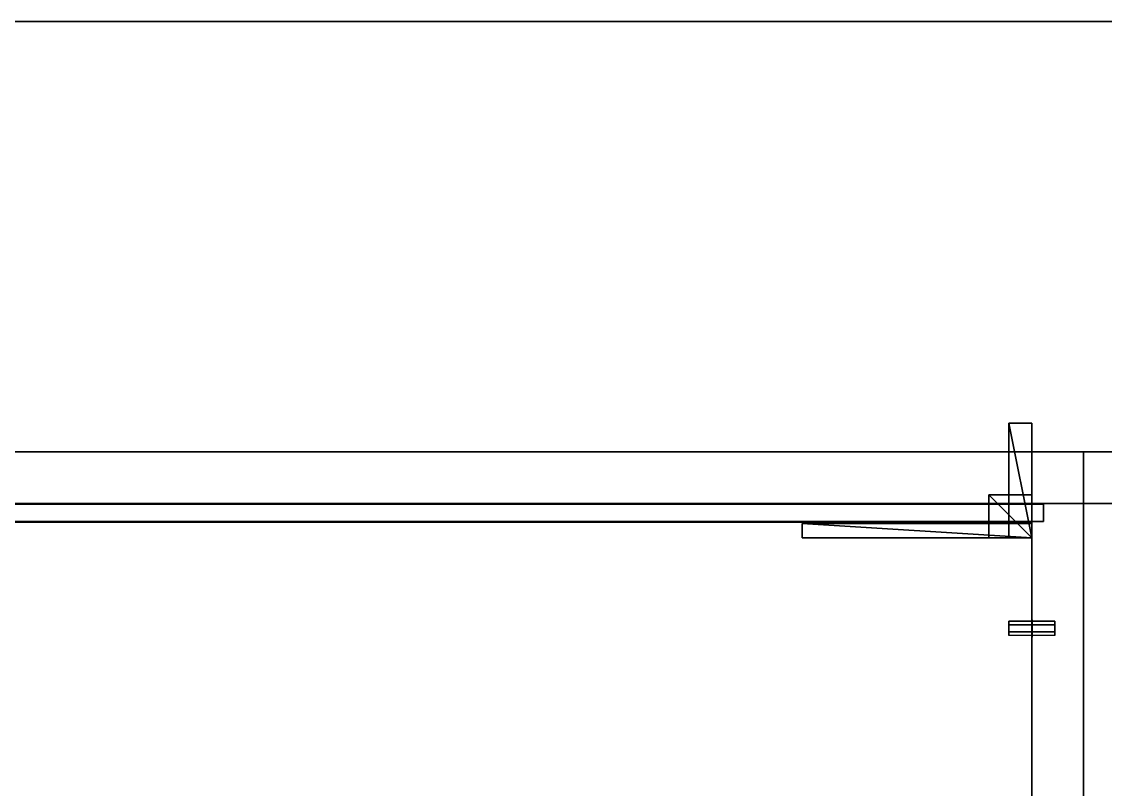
# Model space of a CAD drawing. Extents: x 0 to 3903, y -1756 to 0.
# Drawn here: x 2035 to 2412.6, y -285.7 to -18 of the extents above; entities that cross this region are included whole.
import ezdxf

# ---------------------------------------------------------------- set-up
doc = ezdxf.new("R2010")
doc.units = 0
for name, color, linetype in [('LAYER0', 7, 'CONTINUOUS'), ('LAYER1', 7, 'CONTINUOUS'), ('LAYER100', 7, 'CONTINUOUS'), ('LAYER101', 253, 'CONTINUOUS'), ('LAYER102', 253, 'CONTINUOUS'), ('LAYER103', 253, 'CONTINUOUS'), ('LAYER104', 253, 'CONTINUOUS'), ('LAYER105', 253, 'CONTINUOUS'), ('LAYER106', 253, 'CONTINUOUS'), ('LAYER107', 7, 'CONTINUOUS'), ('LAYER109', 7, 'CONTINUOUS'), ('LAYER110', 7, 'CONTINUOUS'), ('LAYER111', 7, 'CONTINUOUS'), ('LAYER115', 254, 'CONTINUOUS'), ('LAYER145', 35, 'CONTINUOUS'), ('LAYER146', 35, 'CONTINUOUS'), ('LAYER148', 35, 'CONTINUOUS'), ('LAYER149', 35, 'CONTINUOUS'), ('LAYER151', 8, 'CONTINUOUS'), ('LAYER187', 7, 'CONTINUOUS'), ('LAYER196', 2, 'CONTINUOUS'), ('LAYER197', 7, 'CONTINUOUS'), ('LAYER198', 253, 'CONTINUOUS'), ('LAYER199', 253, 'CONTINUOUS'), ('LAYER200', 253, 'CONTINUOUS'), ('LAYER201', 253, 'CONTINUOUS'), ('LAYER202', 253, 'CONTINUOUS'), ('LAYER203', 253, 'CONTINUOUS'), ('LAYER204', 7, 'CONTINUOUS'), ('LAYER205', 7, 'CONTINUOUS'), ('LAYER206', 7, 'CONTINUOUS'), ('LAYER207', 7, 'CONTINUOUS'), ('LAYER208', 7, 'CONTINUOUS'), ('LAYER212', 254, 'CONTINUOUS'), ('LAYER213', 7, 'CONTINUOUS'), ('LAYER217', 254, 'CONTINUOUS'), ('LAYER232', 7, 'CONTINUOUS'), ('LAYER58', 7, 'CONTINUOUS'), ('LAYER90', 7, 'CONTINUOUS'), ('LAYER99', 2, 'CONTINUOUS')]:
    doc.layers.add(name, color=color, linetype=linetype)

msp = doc.modelspace()

# ---------------------------------------------------------------- linework, layer by layer
at = {"layer": 'LAYER0', "invisible_edges": 1}
for points in [[(3902.994, -18.002), (0.0042, -1756.002), (0.0042, -18.002), (3902.994, -18.002)], [(0.0042, -1756.002), (3902.994, -18.002), (3902.994, -1756.002), (0.0042, -1756.002)], [(0.0042, -18.002, 5), (3902.994, -18.002), (0.0042, -18.002), (0.0042, -18.002, 5)], [(3902.994, -18.002), (0.0042, -18.002, 5), (3902.994, -18.002, 5), (3902.994, -18.002)], [(3902.994, -1756.002, 5), (0.0042, -18.002, 5), (0.0042, -1756.002, 5), (3902.994, -1756.002, 5)], [(0.0042, -18.002, 5), (3902.994, -1756.002, 5), (3902.994, -18.002, 5), (0.0042, -18.002, 5)]]:
    msp.add_3dface(points, dxfattribs=at)
at = {"layer": 'LAYER1'}
for points, invisible_edges in [([(150.0021, -168.0032, 5), (0.0021, -18.0032, 5), (3903.002, -18.0032, 5), (150.0021, -168.0032, 5)], 5), ([(0.0021, -18.0032, 2955), (3903.002, -18.0032, 5), (0.0021, -18.0032, 5), (0.0021, -18.0032, 2955)], 1), ([(3903.002, -18.0032, 5), (0.0021, -18.0032, 2955), (3903.002, -18.0032, 2955), (3903.002, -18.0032, 5)], 1), ([(150.0021, -168.0032, 5), (3903.002, -18.0032, 5), (3753.002, -168.0032, 5), (150.0021, -168.0032, 5)], 3), ([(150.0021, -168.0032, 2955), (3042.972, -168.0032, 1170), (3753.002, -168.0032, 2955), (150.0021, -168.0032, 2955)], 3), ([(150.0021, -168.0032, 2955), (666.0021, -168.0032, 1163), (3042.972, -168.0032, 1170), (150.0021, -168.0032, 2955)], 7), ([(150.0021, -168.0032, 5), (3162.972, -168.0032, 1090), (726.0021, -168.0032, 1083), (150.0021, -168.0032, 5)], 7), ([(3753.002, -168.0032, 5), (3162.972, -168.0032, 1090), (150.0021, -168.0032, 5), (3753.002, -168.0032, 5)], 3), ([(726.0021, -168.0032, 1163), (3042.972, -168.0032, 1170), (666.0021, -168.0032, 1163), (726.0021, -168.0032, 1163)], 3), ([(726.0021, -168.0032, 1163), (3042.972, -168.0032, 1090), (3042.972, -168.0032, 1170), (726.0021, -168.0032, 1163)], 5), ([(3042.972, -168.0032, 1090), (726.0021, -168.0032, 1083), (3162.972, -168.0032, 1090), (3042.972, -168.0032, 1090)], 3), ([(726.0021, -168.0032, 1083), (3042.972, -168.0032, 1090), (726.0021, -168.0032, 1163), (726.0021, -168.0032, 1083)], 3)]:
    msp.add_3dface(points, dxfattribs=dict(at, invisible_edges=invisible_edges))
at = {"layer": 'LAYER100', "invisible_edges": 1}
for points in [[(2387, -198, 855), (2307, -193, 855), (2307, -198, 855), (2387, -198, 855)], [(2307, -193, 855), (2387, -198, 855), (2387, -193, 855), (2307, -193, 855)], [(2307, -193, 855), (2307, -198, 832), (2307, -198, 855), (2307, -193, 855)], [(2307, -198, 832), (2307, -193, 855), (2307, -193, 832), (2307, -198, 832)], [(2387, -193, 832), (2307, -198, 832), (2307, -193, 832), (2387, -193, 832)], [(2307, -198, 832), (2387, -193, 832), (2387, -198, 832), (2307, -198, 832)], [(2307, -193, 855), (2387, -193, 832), (2307, -193, 832), (2307, -193, 855)], [(2387, -193, 832), (2307, -193, 855), (2387, -193, 855), (2387, -193, 832)], [(2387, -193, 832), (2387, -198, 855), (2387, -198, 832), (2387, -193, 832)], [(2387, -198, 855), (2387, -193, 832), (2387, -193, 855), (2387, -198, 855)], [(2387, -198, 855), (2307, -198, 832), (2387, -198, 832), (2387, -198, 855)], [(2307, -198, 832), (2387, -198, 855), (2307, -198, 855), (2307, -198, 832)]]:
    msp.add_3dface(points, dxfattribs=at)
at = {"layer": 'LAYER101'}
for points in [[(2372, -198, 855), (2372, -183, 840), (2372, -198, 840), (2372, -198, 855)], [(2372, -183, 855), (2372, -183, 840), (2372, -198, 855), (2372, -183, 855)], [(2387, -198, 855), (2372, -183, 855), (2372, -198, 855), (2387, -198, 855)], [(2387, -183, 855), (2372, -183, 855), (2387, -198, 855), (2387, -183, 855)], [(2372, -183, 840), (2387, -198, 840), (2372, -198, 840), (2372, -183, 840)], [(2387, -183, 840), (2387, -198, 840), (2372, -183, 840), (2387, -183, 840)], [(2372, -183, 855), (2387, -183, 840), (2372, -183, 840), (2372, -183, 855)], [(2387, -183, 855), (2387, -183, 840), (2372, -183, 855), (2387, -183, 855)], [(2387, -198, 840), (2387, -183, 855), (2387, -198, 855), (2387, -198, 840)], [(2387, -183, 840), (2387, -183, 855), (2387, -198, 840), (2387, -183, 840)], [(2372, -198, 840), (2387, -198, 855), (2372, -198, 855), (2372, -198, 840)], [(2387, -198, 840), (2387, -198, 855), (2372, -198, 840), (2387, -198, 840)]]:
    msp.add_3dface(points, dxfattribs=at)
at = {"layer": 'LAYER102'}
for points in [[(2372, -198, 855), (2372, -183, 840), (2372, -198, 840), (2372, -198, 855)], [(2372, -183, 855), (2372, -183, 840), (2372, -198, 855), (2372, -183, 855)], [(2387, -198, 855), (2372, -183, 855), (2372, -198, 855), (2387, -198, 855)], [(2387, -183, 855), (2372, -183, 855), (2387, -198, 855), (2387, -183, 855)], [(2372, -183, 840), (2387, -198, 840), (2372, -198, 840), (2372, -183, 840)], [(2387, -183, 840), (2387, -198, 840), (2372, -183, 840), (2387, -183, 840)], [(2372, -183, 855), (2387, -183, 840), (2372, -183, 840), (2372, -183, 855)], [(2387, -183, 855), (2387, -183, 840), (2372, -183, 855), (2387, -183, 855)], [(2387, -198, 840), (2387, -183, 855), (2387, -198, 855), (2387, -198, 840)], [(2387, -183, 840), (2387, -183, 855), (2387, -198, 840), (2387, -183, 840)], [(2372, -198, 840), (2387, -198, 855), (2372, -198, 855), (2372, -198, 840)], [(2387, -198, 840), (2387, -198, 855), (2372, -198, 840), (2387, -198, 840)]]:
    msp.add_3dface(points, dxfattribs=at)
at = {"layer": 'LAYER103'}
for points in [[(2372, -198, 855), (2372, -183, 840), (2372, -198, 840), (2372, -198, 855)], [(2372, -183, 855), (2372, -183, 840), (2372, -198, 855), (2372, -183, 855)], [(2387, -198, 855), (2372, -183, 855), (2372, -198, 855), (2387, -198, 855)], [(2387, -183, 855), (2372, -183, 855), (2387, -198, 855), (2387, -183, 855)], [(2372, -183, 840), (2387, -198, 840), (2372, -198, 840), (2372, -183, 840)], [(2387, -183, 840), (2387, -198, 840), (2372, -183, 840), (2387, -183, 840)], [(2372, -183, 855), (2387, -183, 840), (2372, -183, 840), (2372, -183, 855)], [(2387, -183, 855), (2387, -183, 840), (2372, -183, 855), (2387, -183, 855)], [(2387, -198, 840), (2387, -183, 855), (2387, -198, 855), (2387, -198, 840)], [(2387, -183, 840), (2387, -183, 855), (2387, -198, 840), (2387, -183, 840)], [(2372, -198, 840), (2387, -198, 855), (2372, -198, 855), (2372, -198, 840)], [(2387, -198, 840), (2387, -198, 855), (2372, -198, 840), (2387, -198, 840)]]:
    msp.add_3dface(points, dxfattribs=at)
at = {"layer": 'LAYER104'}
for points in [[(2372, -198, 855), (2372, -183, 840), (2372, -198, 840), (2372, -198, 855)], [(2372, -183, 855), (2372, -183, 840), (2372, -198, 855), (2372, -183, 855)], [(2387, -198, 855), (2372, -183, 855), (2372, -198, 855), (2387, -198, 855)], [(2387, -183, 855), (2372, -183, 855), (2387, -198, 855), (2387, -183, 855)], [(2372, -183, 840), (2387, -198, 840), (2372, -198, 840), (2372, -183, 840)], [(2387, -183, 840), (2387, -198, 840), (2372, -183, 840), (2387, -183, 840)], [(2372, -183, 855), (2387, -183, 840), (2372, -183, 840), (2372, -183, 855)], [(2387, -183, 855), (2387, -183, 840), (2372, -183, 855), (2387, -183, 855)], [(2387, -198, 840), (2387, -183, 855), (2387, -198, 855), (2387, -198, 840)], [(2387, -183, 840), (2387, -183, 855), (2387, -198, 840), (2387, -183, 840)], [(2372, -198, 840), (2387, -198, 855), (2372, -198, 855), (2372, -198, 840)], [(2387, -198, 840), (2387, -198, 855), (2372, -198, 840), (2387, -198, 840)]]:
    msp.add_3dface(points, dxfattribs=at)
at = {"layer": 'LAYER105'}
for points in [[(2379, -198, 855), (2379, -158, 847), (2379, -198, 847), (2379, -198, 855)], [(2379, -158, 855), (2379, -158, 847), (2379, -198, 855), (2379, -158, 855)], [(2387, -198, 855), (2379, -158, 855), (2379, -198, 855), (2387, -198, 855)], [(2387, -158, 855), (2379, -158, 855), (2387, -198, 855), (2387, -158, 855)], [(2379, -158, 847), (2387, -198, 847), (2379, -198, 847), (2379, -158, 847)], [(2387, -158, 847), (2387, -198, 847), (2379, -158, 847), (2387, -158, 847)], [(2379, -158, 855), (2387, -158, 847), (2379, -158, 847), (2379, -158, 855)], [(2387, -158, 855), (2387, -158, 847), (2379, -158, 855), (2387, -158, 855)], [(2387, -198, 847), (2387, -158, 855), (2387, -198, 855), (2387, -198, 847)], [(2387, -158, 847), (2387, -158, 855), (2387, -198, 847), (2387, -158, 847)], [(2379, -198, 847), (2387, -198, 855), (2379, -198, 855), (2379, -198, 847)], [(2387, -198, 847), (2387, -198, 855), (2379, -198, 847), (2387, -198, 847)]]:
    msp.add_3dface(points, dxfattribs=at)
at = {"layer": 'LAYER106'}
for points in [[(2307, -198, 855), (2307, -193, 839), (2307, -198, 839), (2307, -198, 855)], [(2307, -193, 855), (2307, -193, 839), (2307, -198, 855), (2307, -193, 855)], [(2387, -198, 855), (2307, -193, 855), (2307, -198, 855), (2387, -198, 855)], [(2387, -193, 855), (2307, -193, 855), (2387, -198, 855), (2387, -193, 855)], [(2307, -193, 839), (2387, -198, 839), (2307, -198, 839), (2307, -193, 839)], [(2387, -193, 839), (2387, -198, 839), (2307, -193, 839), (2387, -193, 839)], [(2307, -193, 855), (2387, -193, 839), (2307, -193, 839), (2307, -193, 855)], [(2387, -193, 855), (2387, -193, 839), (2307, -193, 855), (2387, -193, 855)], [(2387, -198, 839), (2387, -193, 855), (2387, -198, 855), (2387, -198, 839)], [(2387, -193, 839), (2387, -193, 855), (2387, -198, 839), (2387, -193, 839)], [(2307, -198, 839), (2387, -198, 855), (2307, -198, 855), (2307, -198, 839)], [(2387, -198, 839), (2387, -198, 855), (2307, -198, 839), (2387, -198, 839)]]:
    msp.add_3dface(points, dxfattribs=at)
at = {"layer": 'LAYER107', "invisible_edges": 1}
for points in [[(2387, -168, 205.5), (1683, -718, 205.5), (1683, -168, 205.5), (2387, -168, 205.5)], [(1683, -718, 205.5), (2387, -168, 205.5), (2387, -718, 205.5), (1683, -718, 205.5)], [(1683, -168, 223.5), (2387, -168, 205.5), (1683, -168, 205.5), (1683, -168, 223.5)], [(2387, -168, 205.5), (1683, -168, 223.5), (2387, -168, 223.5), (2387, -168, 205.5)], [(2387, -718, 223.5), (1683, -168, 223.5), (1683, -718, 223.5), (2387, -718, 223.5)], [(1683, -168, 223.5), (2387, -718, 223.5), (2387, -168, 223.5), (1683, -168, 223.5)], [(2387, -168, 205.5), (2387, -718, 223.5), (2387, -718, 205.5), (2387, -168, 205.5)], [(2387, -718, 223.5), (2387, -168, 205.5), (2387, -168, 223.5), (2387, -718, 223.5)]]:
    msp.add_3dface(points, dxfattribs=at)
at = {"layer": 'LAYER109', "invisible_edges": 1}
for points in [[(2391, -186.3, 884), (1679, -192.3, 884), (2391, -192.3, 884), (2391, -186.3, 884)], [(1679, -192.3, 884), (2391, -186.3, 884), (1679, -186.3, 884), (1679, -192.3, 884)], [(1679, -186.3, 219.5), (2391, -192.3, 219.5), (1679, -192.3, 219.5), (1679, -186.3, 219.5)], [(2391, -192.3, 219.5), (1679, -186.3, 219.5), (2391, -186.3, 219.5), (2391, -192.3, 219.5)], [(2391, -186.3, 884), (1679, -186.3, 219.5), (1679, -186.3, 884), (2391, -186.3, 884)], [(1679, -186.3, 219.5), (2391, -186.3, 884), (2391, -186.3, 219.5), (1679, -186.3, 219.5)], [(2391, -192.3, 219.5), (2391, -186.3, 884), (2391, -192.3, 884), (2391, -192.3, 219.5)], [(2391, -186.3, 884), (2391, -192.3, 219.5), (2391, -186.3, 219.5), (2391, -186.3, 884)], [(2391, -192.3, 219.5), (1679, -192.3, 884), (1679, -192.3, 219.5), (2391, -192.3, 219.5)], [(1679, -192.3, 884), (2391, -192.3, 219.5), (2391, -192.3, 884), (1679, -192.3, 884)]]:
    msp.add_3dface(points, dxfattribs=at)
at = {"layer": 'LAYER110', "invisible_edges": 1}
for points in [[(2387, -168, 884.5), (1683, -168, 764.5), (1683, -168, 884.5), (2387, -168, 884.5)], [(1683, -168, 764.5), (2387, -168, 884.5), (2387, -168, 764.5), (1683, -168, 764.5)], [(2387, -186, 764.5), (1683, -168, 764.5), (2387, -168, 764.5), (2387, -186, 764.5)], [(1683, -168, 764.5), (2387, -186, 764.5), (1683, -186, 764.5), (1683, -168, 764.5)], [(1683, -186, 884.5), (2387, -168, 884.5), (1683, -168, 884.5), (1683, -186, 884.5)], [(2387, -168, 884.5), (1683, -186, 884.5), (2387, -186, 884.5), (2387, -168, 884.5)], [(2387, -168, 884.5), (2387, -186, 764.5), (2387, -168, 764.5), (2387, -168, 884.5)], [(2387, -186, 764.5), (2387, -168, 884.5), (2387, -186, 884.5), (2387, -186, 764.5)], [(2387, -186, 764.5), (1683, -186, 884.5), (1683, -186, 764.5), (2387, -186, 764.5)], [(1683, -186, 884.5), (2387, -186, 764.5), (2387, -186, 884.5), (1683, -186, 884.5)]]:
    msp.add_3dface(points, dxfattribs=at)
at = {"layer": 'LAYER111', "invisible_edges": 1}
for points in [[(2387, -192.5999, 545), (1683, -697.9998, 545), (1683, -192.5999, 545), (2387, -192.5999, 545)], [(1683, -697.9998, 545), (2387, -192.5999, 545), (2387, -697.9998, 545), (1683, -697.9998, 545)], [(1683, -192.5999, 563), (2387, -192.5999, 545), (1683, -192.5999, 545), (1683, -192.5999, 563)], [(2387, -192.5999, 545), (1683, -192.5999, 563), (2387, -192.5999, 563), (2387, -192.5999, 545)], [(2387, -697.9998, 563), (1683, -192.5999, 563), (1683, -697.9998, 563), (2387, -697.9998, 563)], [(1683, -192.5999, 563), (2387, -697.9998, 563), (2387, -192.5999, 563), (1683, -192.5999, 563)], [(2387, -192.5999, 545), (2387, -697.9998, 563), (2387, -697.9998, 545), (2387, -192.5999, 545)], [(2387, -697.9998, 563), (2387, -192.5999, 545), (2387, -192.5999, 563), (2387, -697.9998, 563)]]:
    msp.add_3dface(points, dxfattribs=at)
at = {"layer": 'LAYER115'}
for points in [[(2379, -232.0999, 542.5), (2379, -227.0999, 542.5), (2379, -228.3499, 544.665), (2379, -230.8499, 544.665)], [(2379, -232.0999, 542.5), (2379, -230.8499, 540.3349), (2379, -228.3499, 540.3349), (2379, -227.0999, 542.5)], [(2386.95, -226.5999, 542.5), (2386.95, -232.5999, 542.5), (2386.95, -231.0999, 545.0981), (2386.95, -228.0999, 545.0981)], [(2386.95, -226.5999, 542.5), (2386.95, -232.5999, 542.5), (2386.95, -231.0999, 539.9019), (2386.95, -228.0999, 539.9019)], [(2387.05, -226.5999, 542.5), (2387.05, -232.5999, 542.5), (2387.05, -231.0999, 545.0981), (2387.05, -228.0999, 545.0981)], [(2387.05, -226.5999, 542.5), (2387.05, -232.5999, 542.5), (2387.05, -231.0999, 539.9019), (2387.05, -228.0999, 539.9019)], [(2395, -232.0999, 542.5), (2395, -227.0999, 542.5), (2395, -228.3499, 544.665), (2395, -230.8499, 544.665)], [(2395, -232.0999, 542.5), (2395, -230.8499, 540.3349), (2395, -228.3499, 540.3349), (2395, -227.0999, 542.5)]]:
    msp.add_3dface(points, dxfattribs=at)
at = {"layer": 'LAYER145'}
for points, invisible_edges in [([(3753, -168, 910), (2405, -168, 885), (2405, -168, 910), (3753, -168, 910)], 1), ([(2405, -168, 885), (3753, -168, 910), (3753, -168, 885), (2405, -168, 885)], 1), ([(2625, -218, 885), (2405, -168, 885), (2925, -218, 885), (2625, -218, 885)], 3), ([(2592.65, -222.26, 885), (2405, -168, 885), (2625, -218, 885), (2592.65, -222.26, 885)], 3), ([(2562.5, -234.75, 885), (2405, -168, 885), (2592.65, -222.26, 885), (2562.5, -234.75, 885)], 3), ([(2536.61, -254.6101, 885), (2405, -168, 885), (2562.5, -234.75, 885), (2536.61, -254.6101, 885)], 3), ([(2516.75, -280.5, 885), (2405, -168, 885), (2536.61, -254.6101, 885), (2516.75, -280.5, 885)], 3), ([(2504.26, -310.6499, 885), (2405, -168, 885), (2516.75, -280.5, 885), (2504.26, -310.6499, 885)], 3), ([(2405, -168, 885), (2504.26, -310.6499, 885), (2405, -738, 885), (2405, -168, 885)], 3), ([(3753, -168, 885), (2925, -218, 885), (2405, -168, 885), (3753, -168, 885)], 3), ([(2504.26, -310.6499, 910), (2405, -168, 910), (2405, -738, 910), (2504.26, -310.6499, 910)], 5), ([(2516.75, -280.5, 910), (2405, -168, 910), (2504.26, -310.6499, 910), (2516.75, -280.5, 910)], 3), ([(2536.61, -254.6101, 910), (2405, -168, 910), (2516.75, -280.5, 910), (2536.61, -254.6101, 910)], 3), ([(2562.5, -234.75, 910), (2405, -168, 910), (2536.61, -254.6101, 910), (2562.5, -234.75, 910)], 3), ([(2592.65, -222.26, 910), (2405, -168, 910), (2562.5, -234.75, 910), (2592.65, -222.26, 910)], 3), ([(2625, -218, 910), (2405, -168, 910), (2592.65, -222.26, 910), (2625, -218, 910)], 3), ([(2405, -168, 910), (2625, -218, 910), (3753, -168, 910), (2405, -168, 910)], 3), ([(2405, -738, 910), (2405, -168, 885), (2405, -738, 885), (2405, -738, 910)], 1), ([(2405, -168, 885), (2405, -738, 910), (2405, -168, 910), (2405, -168, 885)], 1)]:
    msp.add_3dface(points, dxfattribs=dict(at, invisible_edges=invisible_edges))
at = {"layer": 'LAYER146'}
for points, invisible_edges in [([(3735, -186, 910), (2405, -168, 910), (3753, -168, 910), (3735, -186, 910)], 5), ([(2405, -168, 910), (3735, -186, 910), (2423, -186, 910), (2405, -168, 910)], 5), ([(2405, -168, 910), (2423, -186, 910), (2405, -738, 910), (2405, -168, 910)], 3), ([(2405, -738, 910), (2405, -168, 930), (2405, -168, 910), (2405, -738, 910)], 1), ([(2405, -168, 930), (2405, -738, 910), (2405, -738, 930), (2405, -168, 930)], 1), ([(2405, -168, 930), (3753, -168, 910), (2405, -168, 910), (2405, -168, 930)], 1), ([(3753, -168, 910), (2405, -168, 930), (3753, -168, 930), (3753, -168, 910)], 1), ([(2405, -168, 930), (3735, -186, 930), (3753, -168, 930), (2405, -168, 930)], 3), ([(3735, -186, 930), (2405, -168, 930), (2423, -186, 930), (3735, -186, 930)], 3), ([(2423, -186, 930), (2405, -168, 930), (2423, -720, 930), (2423, -186, 930)], 3), ([(2405, -738, 930), (2423, -720, 930), (2405, -168, 930), (2405, -738, 930)], 3), ([(2423, -720, 910), (2405, -738, 910), (2423, -186, 910), (2423, -720, 910)], 3)]:
    msp.add_3dface(points, dxfattribs=dict(at, invisible_edges=invisible_edges))
at = {"layer": 'LAYER148'}
for points, invisible_edges in [([(2405, -168.001, 930), (155.0002, -168.001, 885), (155.0002, -168.001, 930), (2405, -168.001, 930)], 1), ([(155.0002, -168.001, 885), (2405, -168.001, 930), (2405, -168.001, 885), (155.0002, -168.001, 885)], 1), ([(2405, -168.001, 885), (870.0003, -232.001, 885), (155.0002, -168.001, 885), (2405, -168.001, 885)], 3), ([(155.0002, -168.001, 930), (240.0003, -232.001, 930), (2405, -168.001, 930), (155.0002, -168.001, 930)], 3), ([(870.0003, -232.001, 930), (2405, -168.001, 930), (240.0003, -232.001, 930), (870.0003, -232.001, 930)], 3), ([(870.0003, -232.001, 885), (2405, -168.001, 885), (2405, -738.001, 885), (870.0003, -232.001, 885)], 5), ([(2405, -168.001, 930), (870.0003, -232.001, 930), (2405, -738.001, 930), (2405, -168.001, 930)], 3), ([(2405, -168.001, 930), (2405, -738.001, 885), (2405, -168.001, 885), (2405, -168.001, 930)], 1), ([(2405, -738.001, 885), (2405, -168.001, 930), (2405, -738.001, 930), (2405, -738.001, 885)], 1), ([(870.0003, -232.001, 885), (2405, -738.001, 885), (870.0003, -692.001, 885), (870.0003, -232.001, 885)], 3), ([(2405, -738.001, 930), (870.0003, -232.001, 930), (870.0003, -692.001, 930), (2405, -738.001, 930)], 5)]:
    msp.add_3dface(points, dxfattribs=dict(at, invisible_edges=invisible_edges))
at = {"layer": 'LAYER149'}
for points, invisible_edges in [([(3753, -168.001, 930), (3735, -186.001, 930), (155, -168.001, 930), (3753, -168.001, 930)], 3), ([(155, -168.001, 930), (3735, -186.001, 930), (173, -186.001, 930), (155, -168.001, 930)], 5), ([(155, -168.001, 980), (3753, -168.001, 930), (155, -168.001, 930), (155, -168.001, 980)], 1), ([(3753, -168.001, 930), (155, -168.001, 980), (3753, -168.001, 980), (3753, -168.001, 930)], 1), ([(3735, -186.001, 980), (3753, -168.001, 980), (155, -168.001, 980), (3735, -186.001, 980)], 5), ([(3735, -186.001, 980), (155, -168.001, 980), (173, -186.001, 980), (3735, -186.001, 980)], 3), ([(3735, -186.001, 980), (173, -186.001, 930), (3735, -186.001, 930), (3735, -186.001, 980)], 1), ([(173, -186.001, 930), (3735, -186.001, 980), (173, -186.001, 980), (173, -186.001, 930)], 1)]:
    msp.add_3dface(points, dxfattribs=dict(at, invisible_edges=invisible_edges))
at = {"layer": 'LAYER151', "invisible_edges": 1}
for points in [[(3535, -168, 1605), (907.0002, -538, 1605), (907.0002, -168, 1605), (3535, -168, 1605)], [(907.0002, -538, 1605), (3535, -168, 1605), (3535, -538, 1605), (907.0002, -538, 1605)], [(907.0002, -168, 1623), (3535, -168, 1605), (907.0002, -168, 1605), (907.0002, -168, 1623)], [(3535, -168, 1605), (907.0002, -168, 1623), (3535, -168, 1623), (3535, -168, 1605)], [(3535, -538, 1623), (907.0002, -168, 1623), (907.0002, -538, 1623), (3535, -538, 1623)], [(907.0002, -168, 1623), (3535, -538, 1623), (3535, -168, 1623), (907.0002, -168, 1623)]]:
    msp.add_3dface(points, dxfattribs=at)
at = {"layer": 'LAYER187', "invisible_edges": 1}
for points in [[(2387, -168, 1623), (2387, -518, 2487), (2387, -168, 2487), (2387, -168, 1623)], [(2387, -518, 2487), (2387, -168, 1623), (2387, -518, 1623), (2387, -518, 2487)], [(2387, -168, 1623), (2405, -518, 1623), (2387, -518, 1623), (2387, -168, 1623)], [(2405, -518, 1623), (2387, -168, 1623), (2405, -168, 1623), (2405, -518, 1623)], [(2405, -168, 2487), (2387, -518, 2487), (2405, -518, 2487), (2405, -168, 2487)], [(2387, -518, 2487), (2405, -168, 2487), (2387, -168, 2487), (2387, -518, 2487)], [(2405, -168, 2487), (2387, -168, 1623), (2387, -168, 2487), (2405, -168, 2487)], [(2387, -168, 1623), (2405, -168, 2487), (2405, -168, 1623), (2387, -168, 1623)], [(2405, -518, 1623), (2405, -168, 2487), (2405, -518, 2487), (2405, -518, 1623)], [(2405, -168, 2487), (2405, -518, 1623), (2405, -168, 1623), (2405, -168, 2487)]]:
    msp.add_3dface(points, dxfattribs=at)
at = {"layer": 'LAYER196'}
for points in [[(2307, -198, 2456.5), (2307, -193, 2433.5), (2307, -198, 2433.5), (2307, -198, 2456.5)], [(2307, -193, 2456.5), (2307, -193, 2433.5), (2307, -198, 2456.5), (2307, -193, 2456.5)], [(2387, -198, 2456.5), (2307, -193, 2456.5), (2307, -198, 2456.5), (2387, -198, 2456.5)], [(2387, -193, 2456.5), (2307, -193, 2456.5), (2387, -198, 2456.5), (2387, -193, 2456.5)], [(2307, -193, 2433.5), (2387, -198, 2433.5), (2307, -198, 2433.5), (2307, -193, 2433.5)], [(2387, -193, 2433.5), (2387, -198, 2433.5), (2307, -193, 2433.5), (2387, -193, 2433.5)], [(2307, -193, 2456.5), (2387, -193, 2433.5), (2307, -193, 2433.5), (2307, -193, 2456.5)], [(2387, -193, 2456.5), (2387, -193, 2433.5), (2307, -193, 2456.5), (2387, -193, 2456.5)], [(2387, -198, 2433.5), (2387, -193, 2456.5), (2387, -198, 2456.5), (2387, -198, 2433.5)], [(2387, -193, 2433.5), (2387, -193, 2456.5), (2387, -198, 2433.5), (2387, -193, 2433.5)], [(2307, -198, 2433.5), (2387, -198, 2456.5), (2307, -198, 2456.5), (2307, -198, 2433.5)], [(2387, -198, 2433.5), (2387, -198, 2456.5), (2307, -198, 2433.5), (2387, -198, 2433.5)]]:
    msp.add_3dface(points, dxfattribs=at)
at = {"layer": 'LAYER197', "invisible_edges": 1}
for points in [[(2387, -198, 2456.5), (2307, -193, 2456.5), (2307, -198, 2456.5), (2387, -198, 2456.5)], [(2307, -193, 2456.5), (2387, -198, 2456.5), (2387, -193, 2456.5), (2307, -193, 2456.5)], [(2307, -193, 2456.5), (2307, -198, 2433.5), (2307, -198, 2456.5), (2307, -193, 2456.5)], [(2307, -198, 2433.5), (2307, -193, 2456.5), (2307, -193, 2433.5), (2307, -198, 2433.5)], [(2387, -193, 2433.5), (2307, -198, 2433.5), (2307, -193, 2433.5), (2387, -193, 2433.5)], [(2307, -198, 2433.5), (2387, -193, 2433.5), (2387, -198, 2433.5), (2307, -198, 2433.5)], [(2307, -193, 2456.5), (2387, -193, 2433.5), (2307, -193, 2433.5), (2307, -193, 2456.5)], [(2387, -193, 2433.5), (2307, -193, 2456.5), (2387, -193, 2456.5), (2387, -193, 2433.5)], [(2387, -193, 2433.5), (2387, -198, 2456.5), (2387, -198, 2433.5), (2387, -193, 2433.5)], [(2387, -198, 2456.5), (2387, -193, 2433.5), (2387, -193, 2456.5), (2387, -198, 2456.5)], [(2387, -198, 2456.5), (2307, -198, 2433.5), (2387, -198, 2433.5), (2387, -198, 2456.5)], [(2307, -198, 2433.5), (2387, -198, 2456.5), (2307, -198, 2456.5), (2307, -198, 2433.5)]]:
    msp.add_3dface(points, dxfattribs=at)
at = {"layer": 'LAYER198'}
for points in [[(2372, -198, 2456.5), (2372, -183, 2441.5), (2372, -198, 2441.5), (2372, -198, 2456.5)], [(2372, -183, 2456.5), (2372, -183, 2441.5), (2372, -198, 2456.5), (2372, -183, 2456.5)], [(2387, -198, 2456.5), (2372, -183, 2456.5), (2372, -198, 2456.5), (2387, -198, 2456.5)], [(2387, -183, 2456.5), (2372, -183, 2456.5), (2387, -198, 2456.5), (2387, -183, 2456.5)], [(2372, -183, 2441.5), (2387, -198, 2441.5), (2372, -198, 2441.5), (2372, -183, 2441.5)], [(2387, -183, 2441.5), (2387, -198, 2441.5), (2372, -183, 2441.5), (2387, -183, 2441.5)], [(2372, -183, 2456.5), (2387, -183, 2441.5), (2372, -183, 2441.5), (2372, -183, 2456.5)], [(2387, -183, 2456.5), (2387, -183, 2441.5), (2372, -183, 2456.5), (2387, -183, 2456.5)], [(2387, -198, 2441.5), (2387, -183, 2456.5), (2387, -198, 2456.5), (2387, -198, 2441.5)], [(2387, -183, 2441.5), (2387, -183, 2456.5), (2387, -198, 2441.5), (2387, -183, 2441.5)], [(2372, -198, 2441.5), (2387, -198, 2456.5), (2372, -198, 2456.5), (2372, -198, 2441.5)], [(2387, -198, 2441.5), (2387, -198, 2456.5), (2372, -198, 2441.5), (2387, -198, 2441.5)]]:
    msp.add_3dface(points, dxfattribs=at)
at = {"layer": 'LAYER199'}
for points in [[(2372, -198, 2456.5), (2372, -183, 2441.5), (2372, -198, 2441.5), (2372, -198, 2456.5)], [(2372, -183, 2456.5), (2372, -183, 2441.5), (2372, -198, 2456.5), (2372, -183, 2456.5)], [(2387, -198, 2456.5), (2372, -183, 2456.5), (2372, -198, 2456.5), (2387, -198, 2456.5)], [(2387, -183, 2456.5), (2372, -183, 2456.5), (2387, -198, 2456.5), (2387, -183, 2456.5)], [(2372, -183, 2441.5), (2387, -198, 2441.5), (2372, -198, 2441.5), (2372, -183, 2441.5)], [(2387, -183, 2441.5), (2387, -198, 2441.5), (2372, -183, 2441.5), (2387, -183, 2441.5)], [(2372, -183, 2456.5), (2387, -183, 2441.5), (2372, -183, 2441.5), (2372, -183, 2456.5)], [(2387, -183, 2456.5), (2387, -183, 2441.5), (2372, -183, 2456.5), (2387, -183, 2456.5)], [(2387, -198, 2441.5), (2387, -183, 2456.5), (2387, -198, 2456.5), (2387, -198, 2441.5)], [(2387, -183, 2441.5), (2387, -183, 2456.5), (2387, -198, 2441.5), (2387, -183, 2441.5)], [(2372, -198, 2441.5), (2387, -198, 2456.5), (2372, -198, 2456.5), (2372, -198, 2441.5)], [(2387, -198, 2441.5), (2387, -198, 2456.5), (2372, -198, 2441.5), (2387, -198, 2441.5)]]:
    msp.add_3dface(points, dxfattribs=at)
at = {"layer": 'LAYER200'}
for points in [[(2372, -198, 2456.5), (2372, -183, 2441.5), (2372, -198, 2441.5), (2372, -198, 2456.5)], [(2372, -183, 2456.5), (2372, -183, 2441.5), (2372, -198, 2456.5), (2372, -183, 2456.5)], [(2387, -198, 2456.5), (2372, -183, 2456.5), (2372, -198, 2456.5), (2387, -198, 2456.5)], [(2387, -183, 2456.5), (2372, -183, 2456.5), (2387, -198, 2456.5), (2387, -183, 2456.5)], [(2372, -183, 2441.5), (2387, -198, 2441.5), (2372, -198, 2441.5), (2372, -183, 2441.5)], [(2387, -183, 2441.5), (2387, -198, 2441.5), (2372, -183, 2441.5), (2387, -183, 2441.5)], [(2372, -183, 2456.5), (2387, -183, 2441.5), (2372, -183, 2441.5), (2372, -183, 2456.5)], [(2387, -183, 2456.5), (2387, -183, 2441.5), (2372, -183, 2456.5), (2387, -183, 2456.5)], [(2387, -198, 2441.5), (2387, -183, 2456.5), (2387, -198, 2456.5), (2387, -198, 2441.5)], [(2387, -183, 2441.5), (2387, -183, 2456.5), (2387, -198, 2441.5), (2387, -183, 2441.5)], [(2372, -198, 2441.5), (2387, -198, 2456.5), (2372, -198, 2456.5), (2372, -198, 2441.5)], [(2387, -198, 2441.5), (2387, -198, 2456.5), (2372, -198, 2441.5), (2387, -198, 2441.5)]]:
    msp.add_3dface(points, dxfattribs=at)
at = {"layer": 'LAYER201'}
for points in [[(2372, -198, 2456.5), (2372, -183, 2441.5), (2372, -198, 2441.5), (2372, -198, 2456.5)], [(2372, -183, 2456.5), (2372, -183, 2441.5), (2372, -198, 2456.5), (2372, -183, 2456.5)], [(2387, -198, 2456.5), (2372, -183, 2456.5), (2372, -198, 2456.5), (2387, -198, 2456.5)], [(2387, -183, 2456.5), (2372, -183, 2456.5), (2387, -198, 2456.5), (2387, -183, 2456.5)], [(2372, -183, 2441.5), (2387, -198, 2441.5), (2372, -198, 2441.5), (2372, -183, 2441.5)], [(2387, -183, 2441.5), (2387, -198, 2441.5), (2372, -183, 2441.5), (2387, -183, 2441.5)], [(2372, -183, 2456.5), (2387, -183, 2441.5), (2372, -183, 2441.5), (2372, -183, 2456.5)], [(2387, -183, 2456.5), (2387, -183, 2441.5), (2372, -183, 2456.5), (2387, -183, 2456.5)], [(2387, -198, 2441.5), (2387, -183, 2456.5), (2387, -198, 2456.5), (2387, -198, 2441.5)], [(2387, -183, 2441.5), (2387, -183, 2456.5), (2387, -198, 2441.5), (2387, -183, 2441.5)], [(2372, -198, 2441.5), (2387, -198, 2456.5), (2372, -198, 2456.5), (2372, -198, 2441.5)], [(2387, -198, 2441.5), (2387, -198, 2456.5), (2372, -198, 2441.5), (2387, -198, 2441.5)]]:
    msp.add_3dface(points, dxfattribs=at)
at = {"layer": 'LAYER202'}
for points in [[(2379, -198, 2456.5), (2379, -158, 2448.5), (2379, -198, 2448.5), (2379, -198, 2456.5)], [(2379, -158, 2456.5), (2379, -158, 2448.5), (2379, -198, 2456.5), (2379, -158, 2456.5)], [(2387, -198, 2456.5), (2379, -158, 2456.5), (2379, -198, 2456.5), (2387, -198, 2456.5)], [(2387, -158, 2456.5), (2379, -158, 2456.5), (2387, -198, 2456.5), (2387, -158, 2456.5)], [(2379, -158, 2448.5), (2387, -198, 2448.5), (2379, -198, 2448.5), (2379, -158, 2448.5)], [(2387, -158, 2448.5), (2387, -198, 2448.5), (2379, -158, 2448.5), (2387, -158, 2448.5)], [(2379, -158, 2456.5), (2387, -158, 2448.5), (2379, -158, 2448.5), (2379, -158, 2456.5)], [(2387, -158, 2456.5), (2387, -158, 2448.5), (2379, -158, 2456.5), (2387, -158, 2456.5)], [(2387, -198, 2448.5), (2387, -158, 2456.5), (2387, -198, 2456.5), (2387, -198, 2448.5)], [(2387, -158, 2448.5), (2387, -158, 2456.5), (2387, -198, 2448.5), (2387, -158, 2448.5)], [(2379, -198, 2448.5), (2387, -198, 2456.5), (2379, -198, 2456.5), (2379, -198, 2448.5)], [(2387, -198, 2448.5), (2387, -198, 2456.5), (2379, -198, 2448.5), (2387, -198, 2448.5)]]:
    msp.add_3dface(points, dxfattribs=at)
at = {"layer": 'LAYER203'}
for points in [[(2307, -198, 2456.5), (2307, -193, 2440.5), (2307, -198, 2440.5), (2307, -198, 2456.5)], [(2307, -193, 2456.5), (2307, -193, 2440.5), (2307, -198, 2456.5), (2307, -193, 2456.5)], [(2387, -198, 2456.5), (2307, -193, 2456.5), (2307, -198, 2456.5), (2387, -198, 2456.5)], [(2387, -193, 2456.5), (2307, -193, 2456.5), (2387, -198, 2456.5), (2387, -193, 2456.5)], [(2307, -193, 2440.5), (2387, -198, 2440.5), (2307, -198, 2440.5), (2307, -193, 2440.5)], [(2387, -193, 2440.5), (2387, -198, 2440.5), (2307, -193, 2440.5), (2387, -193, 2440.5)], [(2307, -193, 2456.5), (2387, -193, 2440.5), (2307, -193, 2440.5), (2307, -193, 2456.5)], [(2387, -193, 2456.5), (2387, -193, 2440.5), (2307, -193, 2456.5), (2387, -193, 2456.5)], [(2387, -198, 2440.5), (2387, -193, 2456.5), (2387, -198, 2456.5), (2387, -198, 2440.5)], [(2387, -193, 2440.5), (2387, -193, 2456.5), (2387, -198, 2440.5), (2387, -193, 2440.5)], [(2307, -198, 2440.5), (2387, -198, 2456.5), (2307, -198, 2456.5), (2307, -198, 2440.5)], [(2387, -198, 2440.5), (2387, -198, 2456.5), (2307, -198, 2440.5), (2387, -198, 2440.5)]]:
    msp.add_3dface(points, dxfattribs=at)
at = {"layer": 'LAYER204', "invisible_edges": 1}
for points in [[(2387, -168, 1624), (1683, -518, 1624), (1683, -168, 1624), (2387, -168, 1624)], [(1683, -518, 1624), (2387, -168, 1624), (2387, -518, 1624), (1683, -518, 1624)], [(1683, -168, 1642), (2387, -168, 1624), (1683, -168, 1624), (1683, -168, 1642)], [(2387, -168, 1624), (1683, -168, 1642), (2387, -168, 1642), (2387, -168, 1624)], [(2387, -518, 1642), (1683, -168, 1642), (1683, -518, 1642), (2387, -518, 1642)], [(1683, -168, 1642), (2387, -518, 1642), (2387, -168, 1642), (1683, -168, 1642)], [(2387, -168, 1624), (2387, -518, 1642), (2387, -518, 1624), (2387, -168, 1624)], [(2387, -518, 1642), (2387, -168, 1624), (2387, -168, 1642), (2387, -518, 1642)]]:
    msp.add_3dface(points, dxfattribs=at)
at = {"layer": 'LAYER205', "invisible_edges": 1}
for points in [[(1683, -168, 2486), (2387, -518, 2486), (2387, -168, 2486), (1683, -168, 2486)], [(2387, -518, 2486), (1683, -168, 2486), (1683, -518, 2486), (2387, -518, 2486)], [(2387, -168, 2468), (1683, -168, 2486), (2387, -168, 2486), (2387, -168, 2468)], [(1683, -168, 2486), (2387, -168, 2468), (1683, -168, 2468), (1683, -168, 2486)], [(1683, -518, 2468), (2387, -168, 2468), (2387, -518, 2468), (1683, -518, 2468)], [(2387, -168, 2468), (1683, -518, 2468), (1683, -168, 2468), (2387, -168, 2468)], [(2387, -168, 2468), (2387, -518, 2486), (2387, -518, 2468), (2387, -168, 2468)], [(2387, -518, 2486), (2387, -168, 2468), (2387, -168, 2486), (2387, -518, 2486)]]:
    msp.add_3dface(points, dxfattribs=at)
at = {"layer": 'LAYER206', "invisible_edges": 1}
for points in [[(1679, -186.3, 1638), (2391, -192.3, 1638), (1679, -192.3, 1638), (1679, -186.3, 1638)], [(2391, -192.3, 1638), (1679, -186.3, 1638), (2391, -186.3, 1638), (2391, -192.3, 1638)], [(2391, -186.3, 2472), (1679, -192.3, 2472), (2391, -192.3, 2472), (2391, -186.3, 2472)], [(1679, -192.3, 2472), (2391, -186.3, 2472), (1679, -186.3, 2472), (1679, -192.3, 2472)], [(1679, -186.3, 1638), (2391, -186.3, 2472), (2391, -186.3, 1638), (1679, -186.3, 1638)], [(2391, -186.3, 2472), (1679, -186.3, 1638), (1679, -186.3, 2472), (2391, -186.3, 2472)], [(2391, -186.3, 2472), (2391, -192.3, 1638), (2391, -186.3, 1638), (2391, -186.3, 2472)], [(2391, -192.3, 1638), (2391, -186.3, 2472), (2391, -192.3, 2472), (2391, -192.3, 1638)], [(1679, -192.3, 2472), (2391, -192.3, 1638), (2391, -192.3, 2472), (1679, -192.3, 2472)], [(2391, -192.3, 1638), (1679, -192.3, 2472), (1679, -192.3, 1638), (2391, -192.3, 1638)]]:
    msp.add_3dface(points, dxfattribs=at)
at = {"layer": 'LAYER207', "invisible_edges": 1}
for points in [[(2387, -168, 2468), (1683, -168, 2348), (1683, -168, 2468), (2387, -168, 2468)], [(1683, -168, 2348), (2387, -168, 2468), (2387, -168, 2348), (1683, -168, 2348)], [(2387, -186, 2348), (1683, -168, 2348), (2387, -168, 2348), (2387, -186, 2348)], [(1683, -168, 2348), (2387, -186, 2348), (1683, -186, 2348), (1683, -168, 2348)], [(1683, -186, 2468), (2387, -168, 2468), (1683, -168, 2468), (1683, -186, 2468)], [(2387, -168, 2468), (1683, -186, 2468), (2387, -186, 2468), (2387, -168, 2468)], [(2387, -168, 2468), (2387, -186, 2348), (2387, -168, 2348), (2387, -168, 2468)], [(2387, -186, 2348), (2387, -168, 2468), (2387, -186, 2468), (2387, -186, 2348)], [(2387, -186, 2348), (1683, -186, 2468), (1683, -186, 2348), (2387, -186, 2348)], [(1683, -186, 2468), (2387, -186, 2348), (2387, -186, 2468), (1683, -186, 2468)]]:
    msp.add_3dface(points, dxfattribs=at)
at = {"layer": 'LAYER208', "invisible_edges": 1}
for points in [[(2387, -192.5999, 1905.333), (1683, -497.9998, 1905.333), (1683, -192.5999, 1905.333), (2387, -192.5999, 1905.333)], [(1683, -497.9998, 1905.333), (2387, -192.5999, 1905.333), (2387, -497.9998, 1905.333), (1683, -497.9998, 1905.333)], [(1683, -192.5999, 1923.333), (2387, -192.5999, 1905.333), (1683, -192.5999, 1905.333), (1683, -192.5999, 1923.333)], [(2387, -192.5999, 1905.333), (1683, -192.5999, 1923.333), (2387, -192.5999, 1923.333), (2387, -192.5999, 1905.333)], [(2387, -497.9998, 1923.333), (1683, -192.5999, 1923.333), (1683, -497.9998, 1923.333), (2387, -497.9998, 1923.333)], [(1683, -192.5999, 1923.333), (2387, -497.9998, 1923.333), (2387, -192.5999, 1923.333), (1683, -192.5999, 1923.333)], [(2387, -192.5999, 1905.333), (2387, -497.9998, 1923.333), (2387, -497.9998, 1905.333), (2387, -192.5999, 1905.333)], [(2387, -497.9998, 1923.333), (2387, -192.5999, 1905.333), (2387, -192.5999, 1923.333), (2387, -497.9998, 1923.333)]]:
    msp.add_3dface(points, dxfattribs=at)
at = {"layer": 'LAYER212'}
for points in [[(2379, -232.0999, 1902.833), (2379, -227.0999, 1902.833), (2379, -228.3499, 1904.998), (2379, -230.8499, 1904.998)], [(2379, -232.0999, 1902.833), (2379, -230.8499, 1900.668), (2379, -228.3499, 1900.668), (2379, -227.0999, 1902.833)], [(2386.95, -226.5999, 1902.833), (2386.95, -232.5999, 1902.833), (2386.95, -231.0999, 1905.431), (2386.95, -228.0999, 1905.431)], [(2386.95, -226.5999, 1902.833), (2386.95, -232.5999, 1902.833), (2386.95, -231.0999, 1900.235), (2386.95, -228.0999, 1900.235)], [(2387.05, -226.5999, 1902.833), (2387.05, -232.5999, 1902.833), (2387.05, -231.0999, 1905.431), (2387.05, -228.0999, 1905.431)], [(2387.05, -226.5999, 1902.833), (2387.05, -232.5999, 1902.833), (2387.05, -231.0999, 1900.235), (2387.05, -228.0999, 1900.235)], [(2395, -232.0999, 1902.833), (2395, -227.0999, 1902.833), (2395, -228.3499, 1904.998), (2395, -230.8499, 1904.998)], [(2395, -232.0999, 1902.833), (2395, -230.8499, 1900.668), (2395, -228.3499, 1900.668), (2395, -227.0999, 1902.833)]]:
    msp.add_3dface(points, dxfattribs=at)
at = {"layer": 'LAYER213', "invisible_edges": 1}
for points in [[(2387, -192.5999, 2186.666), (1683, -497.9998, 2186.666), (1683, -192.5999, 2186.666), (2387, -192.5999, 2186.666)], [(1683, -497.9998, 2186.666), (2387, -192.5999, 2186.666), (2387, -497.9998, 2186.666), (1683, -497.9998, 2186.666)], [(1683, -192.5999, 2204.666), (2387, -192.5999, 2186.666), (1683, -192.5999, 2186.666), (1683, -192.5999, 2204.666)], [(2387, -192.5999, 2186.666), (1683, -192.5999, 2204.666), (2387, -192.5999, 2204.666), (2387, -192.5999, 2186.666)], [(2387, -497.9998, 2204.666), (1683, -192.5999, 2204.666), (1683, -497.9998, 2204.666), (2387, -497.9998, 2204.666)], [(1683, -192.5999, 2204.666), (2387, -497.9998, 2204.666), (2387, -192.5999, 2204.666), (1683, -192.5999, 2204.666)], [(2387, -192.5999, 2186.666), (2387, -497.9998, 2204.666), (2387, -497.9998, 2186.666), (2387, -192.5999, 2186.666)], [(2387, -497.9998, 2204.666), (2387, -192.5999, 2186.666), (2387, -192.5999, 2204.666), (2387, -497.9998, 2204.666)]]:
    msp.add_3dface(points, dxfattribs=at)
at = {"layer": 'LAYER217'}
for points in [[(2379, -232.0999, 2184.166), (2379, -227.0999, 2184.166), (2379, -228.3499, 2186.331), (2379, -230.8499, 2186.331)], [(2379, -232.0999, 2184.166), (2379, -230.8499, 2182.001), (2379, -228.3499, 2182.001), (2379, -227.0999, 2184.166)], [(2386.95, -226.5999, 2184.166), (2386.95, -232.5999, 2184.166), (2386.95, -231.0999, 2186.764), (2386.95, -228.0999, 2186.764)], [(2386.95, -226.5999, 2184.166), (2386.95, -232.5999, 2184.166), (2386.95, -231.0999, 2181.568), (2386.95, -228.0999, 2181.568)], [(2387.05, -226.5999, 2184.166), (2387.05, -232.5999, 2184.166), (2387.05, -231.0999, 2186.764), (2387.05, -228.0999, 2186.764)], [(2387.05, -226.5999, 2184.166), (2387.05, -232.5999, 2184.166), (2387.05, -231.0999, 2181.568), (2387.05, -228.0999, 2181.568)], [(2395, -232.0999, 2184.166), (2395, -227.0999, 2184.166), (2395, -228.3499, 2186.331), (2395, -230.8499, 2186.331)], [(2395, -232.0999, 2184.166), (2395, -230.8499, 2182.001), (2395, -228.3499, 2182.001), (2395, -227.0999, 2184.166)]]:
    msp.add_3dface(points, dxfattribs=at)
at = {"layer": 'LAYER232', "invisible_edges": 1}
for points in [[(2405, -168, 1623), (2423, -518, 1623), (2405, -518, 1623), (2405, -168, 1623)], [(2423, -518, 1623), (2405, -168, 1623), (2423, -168, 1623), (2423, -518, 1623)], [(2423, -168, 2487), (2405, -518, 2487), (2423, -518, 2487), (2423, -168, 2487)], [(2405, -518, 2487), (2423, -168, 2487), (2405, -168, 2487), (2405, -518, 2487)], [(2405, -168, 1623), (2423, -168, 2487), (2423, -168, 1623), (2405, -168, 1623)], [(2423, -168, 2487), (2405, -168, 1623), (2405, -168, 2487), (2423, -168, 2487)], [(2405, -518, 2487), (2405, -168, 1623), (2405, -518, 1623), (2405, -518, 2487)], [(2405, -168, 1623), (2405, -518, 2487), (2405, -168, 2487), (2405, -168, 1623)]]:
    msp.add_3dface(points, dxfattribs=at)
at = {"layer": 'LAYER58', "invisible_edges": 1}
for points in [[(2405, -168, 204.5), (2423, -718, 204.5), (2405, -718, 204.5), (2405, -168, 204.5)], [(2423, -718, 204.5), (2405, -168, 204.5), (2423, -168, 204.5), (2423, -718, 204.5)], [(2423, -168, 884.5), (2405, -718, 884.5), (2423, -718, 884.5), (2423, -168, 884.5)], [(2405, -718, 884.5), (2423, -168, 884.5), (2405, -168, 884.5), (2405, -718, 884.5)], [(2405, -168, 204.5), (2423, -168, 884.5), (2423, -168, 204.5), (2405, -168, 204.5)], [(2423, -168, 884.5), (2405, -168, 204.5), (2405, -168, 884.5), (2423, -168, 884.5)], [(2405, -718, 884.5), (2405, -168, 204.5), (2405, -718, 204.5), (2405, -718, 884.5)], [(2405, -168, 204.5), (2405, -718, 884.5), (2405, -168, 884.5), (2405, -168, 204.5)]]:
    msp.add_3dface(points, dxfattribs=at)
at = {"layer": 'LAYER90', "invisible_edges": 1}
for points in [[(2387, -168, 204.5), (2387, -718, 884.5), (2387, -168, 884.5), (2387, -168, 204.5)], [(2387, -718, 884.5), (2387, -168, 204.5), (2387, -718, 204.5), (2387, -718, 884.5)], [(2387, -168, 204.5), (2405, -718, 204.5), (2387, -718, 204.5), (2387, -168, 204.5)], [(2405, -718, 204.5), (2387, -168, 204.5), (2405, -168, 204.5), (2405, -718, 204.5)], [(2405, -168, 884.5), (2387, -718, 884.5), (2405, -718, 884.5), (2405, -168, 884.5)], [(2387, -718, 884.5), (2405, -168, 884.5), (2387, -168, 884.5), (2387, -718, 884.5)], [(2405, -168, 884.5), (2387, -168, 204.5), (2387, -168, 884.5), (2405, -168, 884.5)], [(2387, -168, 204.5), (2405, -168, 884.5), (2405, -168, 204.5), (2387, -168, 204.5)], [(2405, -718, 204.5), (2405, -168, 884.5), (2405, -718, 884.5), (2405, -718, 204.5)], [(2405, -168, 884.5), (2405, -718, 204.5), (2405, -168, 204.5), (2405, -168, 884.5)]]:
    msp.add_3dface(points, dxfattribs=at)
at = {"layer": 'LAYER99'}
for points in [[(2307, -198, 855), (2307, -193, 832), (2307, -198, 832), (2307, -198, 855)], [(2307, -193, 855), (2307, -193, 832), (2307, -198, 855), (2307, -193, 855)], [(2387, -198, 855), (2307, -193, 855), (2307, -198, 855), (2387, -198, 855)], [(2387, -193, 855), (2307, -193, 855), (2387, -198, 855), (2387, -193, 855)], [(2307, -193, 832), (2387, -198, 832), (2307, -198, 832), (2307, -193, 832)], [(2387, -193, 832), (2387, -198, 832), (2307, -193, 832), (2387, -193, 832)], [(2307, -193, 855), (2387, -193, 832), (2307, -193, 832), (2307, -193, 855)], [(2387, -193, 855), (2387, -193, 832), (2307, -193, 855), (2387, -193, 855)], [(2387, -198, 832), (2387, -193, 855), (2387, -198, 855), (2387, -198, 832)], [(2387, -193, 832), (2387, -193, 855), (2387, -198, 832), (2387, -193, 832)], [(2307, -198, 832), (2387, -198, 855), (2307, -198, 855), (2307, -198, 832)], [(2387, -198, 832), (2387, -198, 855), (2307, -198, 832), (2387, -198, 832)]]:
    msp.add_3dface(points, dxfattribs=at)

# ---------------------------------------------------------------- meshes
at = {"layer": 'LAYER1'}
mesh = msp.add_polymesh((5, 2), dxfattribs=at)
for k, corner in enumerate([(150.0001, -168.0002, 2955), (150.0001, -1606, 2955), (3752.999, -168.0002, 2955), (150.0001, -168.0002, 2955), (3752.999, -1606, 2955), (3752.999, -168.0002, 2955), (150, -1606, 2955), (3752.999, -1606, 2955), (0, -1756, 2955), (3902.999, -1756, 2955)]):
    mesh.set_mesh_vertex(divmod(k, 2), corner)
at = {"layer": 'LAYER115'}
mesh = msp.add_polymesh((2, 6), dxfattribs=dict(at, n_close=True))
for k, corner in enumerate([(2379, -232.0999, 542.5), (2379, -230.8499, 544.665), (2379, -228.3499, 544.665), (2379, -227.0999, 542.5), (2379, -228.3499, 540.3349), (2379, -230.8499, 540.3349), (2395, -232.0999, 542.5), (2395, -230.8499, 544.665), (2395, -228.3499, 544.665), (2395, -227.0999, 542.5), (2395, -228.3499, 540.3349), (2395, -230.8499, 540.3349)]):
    mesh.set_mesh_vertex(divmod(k, 6), corner)
mesh = msp.add_polymesh((2, 6), dxfattribs=dict(at, n_close=True))
for k, corner in enumerate([(2386.95, -232.5999, 542.5), (2386.95, -231.0999, 545.0981), (2386.95, -228.0999, 545.0981), (2386.95, -226.5999, 542.5), (2386.95, -228.0999, 539.9019), (2386.95, -231.0999, 539.9019), (2387.05, -232.5999, 542.5), (2387.05, -231.0999, 545.0981), (2387.05, -228.0999, 545.0981), (2387.05, -226.5999, 542.5), (2387.05, -228.0999, 539.9019), (2387.05, -231.0999, 539.9019)]):
    mesh.set_mesh_vertex(divmod(k, 6), corner)
at = {"layer": 'LAYER212'}
mesh = msp.add_polymesh((2, 6), dxfattribs=dict(at, n_close=True))
for k, corner in enumerate([(2379, -232.0999, 1902.833), (2379, -230.8499, 1904.998), (2379, -228.3499, 1904.998), (2379, -227.0999, 1902.833), (2379, -228.3499, 1900.668), (2379, -230.8499, 1900.668), (2395, -232.0999, 1902.833), (2395, -230.8499, 1904.998), (2395, -228.3499, 1904.998), (2395, -227.0999, 1902.833), (2395, -228.3499, 1900.668), (2395, -230.8499, 1900.668)]):
    mesh.set_mesh_vertex(divmod(k, 6), corner)
mesh = msp.add_polymesh((2, 6), dxfattribs=dict(at, n_close=True))
for k, corner in enumerate([(2386.95, -232.5999, 1902.833), (2386.95, -231.0999, 1905.431), (2386.95, -228.0999, 1905.431), (2386.95, -226.5999, 1902.833), (2386.95, -228.0999, 1900.235), (2386.95, -231.0999, 1900.235), (2387.05, -232.5999, 1902.833), (2387.05, -231.0999, 1905.431), (2387.05, -228.0999, 1905.431), (2387.05, -226.5999, 1902.833), (2387.05, -228.0999, 1900.235), (2387.05, -231.0999, 1900.235)]):
    mesh.set_mesh_vertex(divmod(k, 6), corner)
at = {"layer": 'LAYER217'}
mesh = msp.add_polymesh((2, 6), dxfattribs=dict(at, n_close=True))
for k, corner in enumerate([(2379, -232.0999, 2184.166), (2379, -230.8499, 2186.331), (2379, -228.3499, 2186.331), (2379, -227.0999, 2184.166), (2379, -228.3499, 2182.001), (2379, -230.8499, 2182.001), (2395, -232.0999, 2184.166), (2395, -230.8499, 2186.331), (2395, -228.3499, 2186.331), (2395, -227.0999, 2184.166), (2395, -228.3499, 2182.001), (2395, -230.8499, 2182.001)]):
    mesh.set_mesh_vertex(divmod(k, 6), corner)
mesh = msp.add_polymesh((2, 6), dxfattribs=dict(at, n_close=True))
for k, corner in enumerate([(2386.95, -232.5999, 2184.166), (2386.95, -231.0999, 2186.764), (2386.95, -228.0999, 2186.764), (2386.95, -226.5999, 2184.166), (2386.95, -228.0999, 2181.568), (2386.95, -231.0999, 2181.568), (2387.05, -232.5999, 2184.166), (2387.05, -231.0999, 2186.764), (2387.05, -228.0999, 2186.764), (2387.05, -226.5999, 2184.166), (2387.05, -228.0999, 2181.568), (2387.05, -231.0999, 2181.568)]):
    mesh.set_mesh_vertex(divmod(k, 6), corner)

doc.saveas('drawing.dxf')
